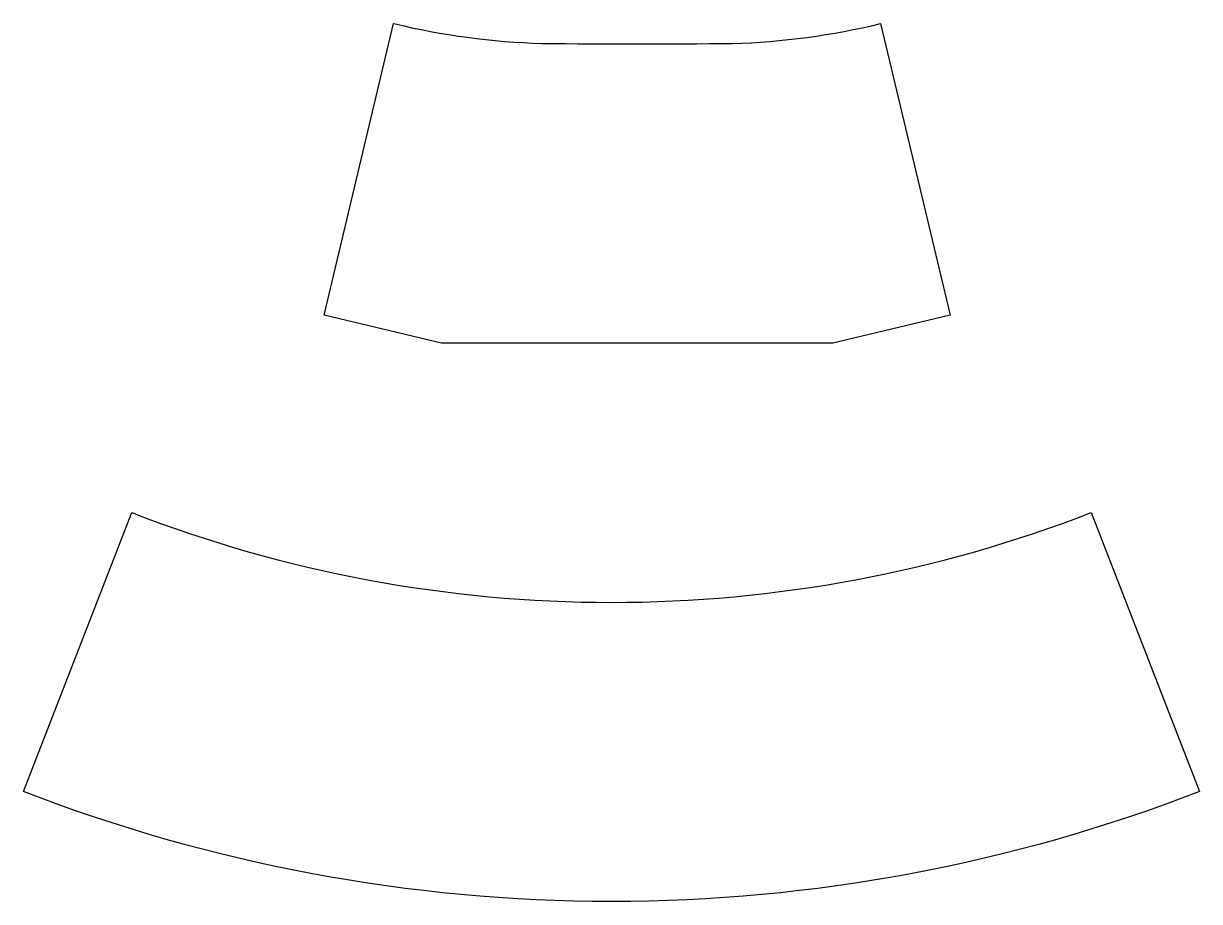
# Model space of a CAD drawing. Header units: millimetres. Extents: x 1156 to 2106, y 574 to 1284.
import ezdxf

# ---------------------------------------------------------------- set-up
doc = ezdxf.new("R2010")
doc.units = ezdxf.units.MM

msp = doc.modelspace()

# ---------------------------------------------------------------- linework, layer by layer
msp.add_lwpolyline([(1848.24, 1283.77), (1904.49, 1048.09), (1809.63, 1025.48), (1493.65, 1025.48), (1398.79, 1048.07), (1454.91, 1283.73), (1455.04, 1283.77, 0.051848), (1574.62, 1267.64, 0.003621), (1728.66, 1267.64, 0.053011), (1848.24, 1283.77, -5.826816)], format="xyb")
msp.add_lwpolyline([(1243.46, 888.52, 0.092756), (1630.9, 815.99, 0.092756), (2018.34, 888.52), (2105.76, 663.19, -0.092816), (1630.9, 574.3, -0.092816), (1156.04, 663.19)], format="xyb", close=True)

doc.saveas('drawing.dxf')
